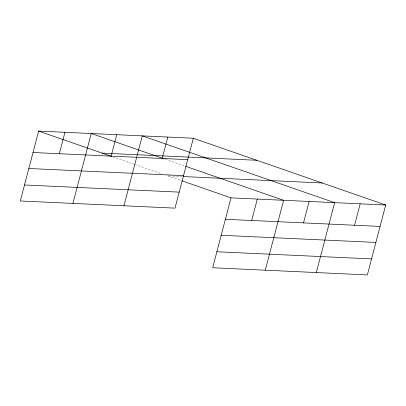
<?xml version="1.0" encoding="UTF-8"?>
<svg xmlns="http://www.w3.org/2000/svg" width="406" height="406" viewBox="0 0 406 406"><rect width="100%" height="100%" fill="white"/><g stroke="black" fill="none" stroke-linecap="round" stroke-linejoin="round"><path stroke-width="0.3" stroke-dasharray="2.03 1.52" d="M170.657 175.976L167.526 175.828L181.299 180.609M173.159 176.087L181.929 176.493M165.415 159.274L185.04 166.084M112.822 156.838L134.229 164.273M134.822 164.476L162.172 173.971"/><path stroke-width="0.61" d="M193.327 138.243L38.636 131.087L20.3 200.98L174.991 208.136L193.327 138.243L385.7 205.02L367.364 274.913L212.673 267.757L231.009 197.864L385.7 205.02M59.317 153.717L64.935 132.305M72.897 203.416L91.233 133.523L164.227 158.858M111.137 156.112L116.755 134.701M123.942 205.776L142.278 135.883L334.651 202.66L316.315 272.548M162.187 158.472L167.805 137.061M251.69 220.488L257.308 199.082M265.265 270.188L283.601 200.295L185.633 166.293M303.51 222.889L309.128 201.477M354.56 225.249L360.178 203.837M102.119 153.123L256.81 160.279M33.018 152.499L187.709 159.654M28.821 168.5L183.512 175.651M183.177 176.554L322.217 182.984M24.497 184.984L179.188 192.134M225.391 219.276L380.082 226.426M221.194 235.272L375.885 242.428M216.87 251.756L371.561 258.911M38.636 131.087L111.63 156.427M181.898 180.817L231.009 197.864"/></g></svg>
